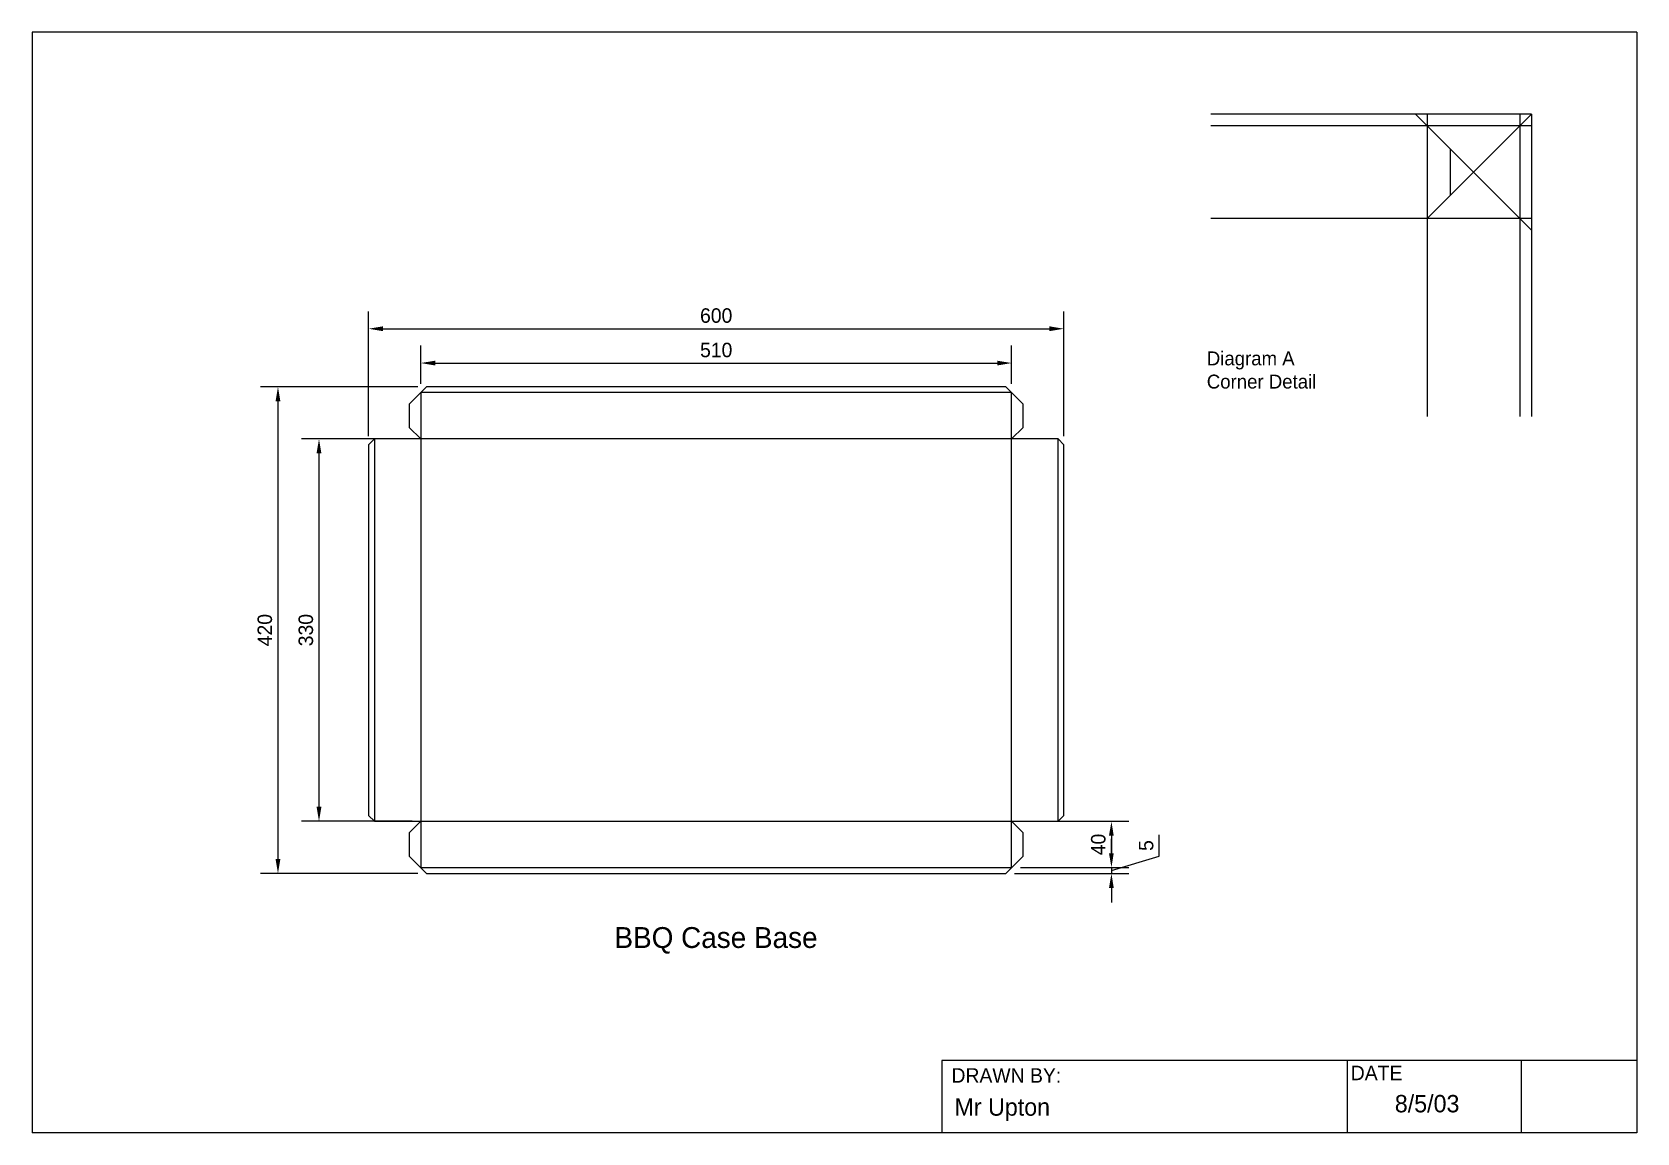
# Model space of a CAD drawing. Header units: millimetres. Extents: x 50 to 1435, y 50 to 1000.
import ezdxf
from ezdxf.enums import TextEntityAlignment as Align

# ---------------------------------------------------------------- set-up
doc = ezdxf.new("R2010")
doc.units = ezdxf.units.MM
doc.header["$LTSCALE"] = 5
for name, color, linetype in [('Border', 5, 'Continuous'), ('dims', 1, 'Continuous'), ('Outline', 3, 'Continuous')]:
    doc.layers.add(name, color=color, linetype=linetype)
doc.dimstyles.new('ISO-25', dxfattribs={"dimscale": 5, "dimtxt": 2.5, "dimasz": 2.5, "dimexe": 3, "dimexo": 1.5, "dimgap": 1, "dimtad": 1, "dimdec": 0, "dimtxsty": 'Standard', "dimcen": 2.5, "dimdle": 2, "dimclrd": 1, "dimclre": 1, "dimclrt": 2, "dimadec": 0, "dimazin": 0, "dimtfac": 1, "dimtdec": 0, "dimtmove": 0, "dimatfit": 3, "dimfxl": 1, "dimarcsym": 0})

# ---------------------------------------------------------------- blocks, each defined once
blk = doc.blocks.new('a41to1')
at = {"layer": 'Border'}
for p, q in [((287, 200), (10, 200)), ((10, 200), (10, 10)), ((287, 200), (287, 10)), ((287, 22.5), (167, 22.5)), ((167, 22.5), (167, 10)), ((237, 22.5), (237, 10)), ((267, 22.5), (267, 10)), ((287, 10), (10, 10))]:
    blk.add_line(p, q, dxfattribs=at)
at = {"layer": 'Border', "color": 1}
for s, p in [('DRAWN BY:', (168.69, 18.67)), ('DATE', (237.61, 19.1))]:
    blk.add_text(s, height=2.5, dxfattribs=at).set_placement(p)
at = {"layer": 'Border', "color": 3}
blk.add_attdef('DRAWN_BY', (169.21, 12.97), '', height=3, dxfattribs=at)
blk.add_attdef('DATE', text='', height=3, dxfattribs=at).set_placement((250.79, 13.55), align=Align.CENTER)
blk = doc.blocks.new('*D3')
at = {"layer": 'Defpoints', "color": 0, "transparency": 16777216}
for p in [(895.4, 318.9), (895.4, 278.9), (981.5, 278.9)]:
    blk.add_point(p, dxfattribs=at)
at = {"layer": 'Outline', "color": 1, "lineweight": -2, "transparency": 16777216}
for p, q in [((902.9, 318.9), (996.5, 318.9)), ((981.5, 306.4), (981.5, 291.4)), ((902.9, 278.9), (996.5, 278.9))]:
    blk.add_line(p, q, dxfattribs=at)
at = {"layer": 'Outline', "color": 1, "transparency": 16777216}
for points in [[(979.4, 306.4), (983.5, 306.4), (981.5, 318.9)], [(979.4, 291.4), (983.5, 291.4), (981.5, 278.9)]]:
    blk.add_solid(points, dxfattribs=at)
at = {"layer": 'Outline', "color": 2, "transparency": 16777216, "insert": (970.2, 298.9), "char_height": 12.5, "attachment_point": 5, "rotation": 90}
blk.add_mtext('40', dxfattribs=at)
blk = doc.blocks.new('*D4')
at = {"layer": 'Defpoints', "color": 0, "transparency": 16777216}
for p in [(895.4, 278.9), (890.4, 273.9), (981.5, 273.9)]:
    blk.add_point(p, dxfattribs=at)
at = {"layer": 'Outline', "color": 1, "lineweight": -2, "transparency": 16777216}
for p, q in [((1022.7, 288.8), (1022.7, 307.1)), ((981.5, 291.4), (981.5, 303.9)), ((902.9, 278.9), (996.5, 278.9)), ((981.5, 276.4), (1022.7, 288.8)), ((981.5, 278.9), (981.5, 273.9)), ((981.5, 278.9), (981.5, 273.9)), ((897.9, 273.9), (996.5, 273.9)), ((981.5, 261.4), (981.5, 248.9))]:
    blk.add_line(p, q, dxfattribs=at)
at = {"layer": 'Outline', "color": 1, "transparency": 16777216}
for points in [[(979.4, 291.4), (983.5, 291.4), (981.5, 278.9)], [(979.4, 261.4), (983.5, 261.4), (981.5, 273.9)]]:
    blk.add_solid(points, dxfattribs=at)
at = {"layer": 'Outline', "color": 2, "transparency": 16777216, "insert": (1011.5, 298), "char_height": 12.5, "attachment_point": 5, "rotation": 90}
blk.add_mtext('5', dxfattribs=at)
blk = doc.blocks.new('*D5')
at = {"layer": 'Defpoints', "color": 0, "transparency": 16777216}
for p in [(940.4, 744), (340.4, 643.9), (940.4, 643.9)]:
    blk.add_point(p, dxfattribs=at)
at = {"layer": 'Outline', "color": 1, "lineweight": -2, "transparency": 16777216}
for p, q in [((340.4, 651.4), (340.4, 759)), ((940.4, 651.4), (940.4, 759)), ((352.9, 744), (927.9, 744))]:
    blk.add_line(p, q, dxfattribs=at)
at = {"layer": 'Outline', "color": 1, "transparency": 16777216}
for points in [[(352.9, 746.1), (352.9, 741.9), (340.4, 744)], [(927.9, 746.1), (927.9, 741.9), (940.4, 744)]]:
    blk.add_solid(points, dxfattribs=at)
at = {"layer": 'Outline', "color": 2, "transparency": 16777216, "insert": (640.4, 755.3), "char_height": 12.5, "attachment_point": 5}
blk.add_mtext('600', dxfattribs=at)
blk = doc.blocks.new('*D6')
at = {"layer": 'Defpoints', "color": 0, "transparency": 16777216}
for p in [(895.4, 714.4), (385.4, 688.9), (895.4, 688.9)]:
    blk.add_point(p, dxfattribs=at)
at = {"layer": 'Outline', "color": 1, "lineweight": -2, "transparency": 16777216}
for p, q in [((385.4, 696.4), (385.4, 729.4)), ((895.4, 696.4), (895.4, 729.4)), ((397.9, 714.4), (882.9, 714.4))]:
    blk.add_line(p, q, dxfattribs=at)
at = {"layer": 'Outline', "color": 1, "transparency": 16777216}
for points in [[(397.9, 716.4), (397.9, 712.3), (385.4, 714.4)], [(882.9, 716.4), (882.9, 712.3), (895.4, 714.4)]]:
    blk.add_solid(points, dxfattribs=at)
at = {"layer": 'Outline', "color": 2, "transparency": 16777216, "insert": (640.4, 725.6), "char_height": 12.5, "attachment_point": 5}
blk.add_mtext('510', dxfattribs=at)
blk = doc.blocks.new('*D7')
at = {"layer": 'Defpoints', "color": 0, "transparency": 16777216}
for p in [(390.4, 693.9), (262.2, 273.9), (390.4, 273.9)]:
    blk.add_point(p, dxfattribs=at)
at = {"layer": 'Outline', "color": 1, "lineweight": -2, "transparency": 16777216}
for p, q in [((382.9, 693.9), (247.2, 693.9)), ((262.2, 681.4), (262.2, 286.4)), ((382.9, 273.9), (247.2, 273.9))]:
    blk.add_line(p, q, dxfattribs=at)
at = {"layer": 'Outline', "color": 1, "transparency": 16777216}
for points in [[(260.1, 681.4), (264.3, 681.4), (262.2, 693.9)], [(260.1, 286.4), (264.3, 286.4), (262.2, 273.9)]]:
    blk.add_solid(points, dxfattribs=at)
at = {"layer": 'Outline', "color": 2, "transparency": 16777216, "insert": (250.9, 483.9), "char_height": 12.5, "attachment_point": 5, "rotation": 90}
blk.add_mtext('420', dxfattribs=at)
blk = doc.blocks.new('*D8')
at = {"layer": 'Defpoints', "color": 0, "transparency": 16777216}
for p in [(385.4, 648.9), (297.6, 318.9), (385.4, 318.9)]:
    blk.add_point(p, dxfattribs=at)
at = {"layer": 'Outline', "color": 1, "lineweight": -2, "transparency": 16777216}
for p, q in [((377.9, 648.9), (282.6, 648.9)), ((297.6, 636.4), (297.6, 331.4)), ((377.9, 318.9), (282.6, 318.9))]:
    blk.add_line(p, q, dxfattribs=at)
at = {"layer": 'Outline', "color": 1, "transparency": 16777216}
for points in [[(295.5, 636.4), (299.7, 636.4), (297.6, 648.9)], [(295.5, 331.4), (299.7, 331.4), (297.6, 318.9)]]:
    blk.add_solid(points, dxfattribs=at)
at = {"layer": 'Outline', "color": 2, "transparency": 16777216, "insert": (286.3, 483.9), "char_height": 12.5, "attachment_point": 5, "rotation": 90}
blk.add_mtext('330', dxfattribs=at)

msp = doc.modelspace()

# ---------------------------------------------------------------- linework, layer by layer
at = {"layer": 'Outline'}
for p, q in [((1343.9, 929.1), (1067.3, 929.1)), ((1243.9, 929.1), (1343.9, 829.1)), ((1253.9, 929.1), (1253.9, 668.4)), ((1253.9, 839.1), (1343.9, 929.1)), ((1333.9, 929.1), (1333.9, 668.4)), ((1343.9, 929.1), (1343.9, 668.4)), ((1343.9, 919.1), (1067.3, 919.1)), ((1273.9, 899.1), (1273.9, 859.1)), ((1343.9, 839.1), (1067.3, 839.1)), ((390.4, 693.9), (375.4, 678.9)), ((890.4, 693.9), (390.4, 693.9)), ((890.4, 693.9), (905.4, 678.9)), ((375.4, 678.9), (375.4, 658.9)), ((895.4, 688.9), (385.4, 688.9)), ((385.4, 688.9), (385.4, 278.9)), ((895.4, 278.9), (895.4, 688.9)), ((905.4, 658.9), (905.4, 678.9)), ((385.4, 648.9), (375.4, 658.9)), ((895.4, 648.9), (905.4, 658.9)), ((340.4, 643.9), (345.4, 648.9)), ((340.4, 643.9), (340.4, 323.9)), ((345.4, 648.9), (345.4, 318.9)), ((935.4, 648.9), (345.4, 648.9)), ((935.4, 318.9), (935.4, 648.9)), ((935.4, 648.9), (940.4, 643.9)), ((940.4, 323.9), (940.4, 643.9)), ((340.4, 323.9), (345.4, 318.9)), ((345.4, 318.9), (935.4, 318.9)), ((385.4, 318.9), (375.4, 308.9)), ((895.4, 318.9), (905.4, 308.9)), ((935.4, 318.9), (940.4, 323.9)), ((375.4, 308.9), (375.4, 288.9)), ((905.4, 288.9), (905.4, 308.9)), ((390.4, 273.9), (375.4, 288.9)), ((385.4, 278.9), (895.4, 278.9)), ((905.4, 288.9), (890.4, 273.9)), ((390.4, 273.9), (890.4, 273.9))]:
    msp.add_line(p, q, dxfattribs=at)

# ---------------------------------------------------------------- block references
at = {"xscale": 5, "yscale": 5, "zscale": 5}
msp.add_blockref('a41to1', (0, 0), dxfattribs=at).add_auto_attribs({'DRAWN_BY': 'Mr Upton', 'DATE': '8/5/03'})

# ---------------------------------------------------------------- texts
at = {"layer": 'dims', "attachment_point": 1}
for s, insert, char_height, width in [('Diagram A\\PCorner Detail', (1063.8, 724.4), 12, 175), ('BBQ Case Base', (552.6, 227.6), 18, 346.667)]:
    msp.add_mtext(s, dxfattribs=dict(at, insert=insert, char_height=char_height, width=width))

# ---------------------------------------------------------------- dimensions: what is measured, and where the dimension line sits
at = {"layer": 'Outline'}
for base, p1, p2, picture, middle in [((940.4, 744), (340.4, 643.9), (940.4, 643.9), '*D5', (640.4, 755.3)), ((895.4, 714.4), (385.4, 688.9), (895.4, 688.9), '*D6', (640.4, 725.6))]:
    dim = msp.add_linear_dim(base=base, p1=p1, p2=p2, dimstyle='ISO-25', dxfattribs=at)
    dim.commit()
    dim.dimension.update_dxf_attribs({"geometry": picture, "text_midpoint": middle})
for base, p1, p2, picture, middle in [((262.2, 273.9), (390.4, 693.9), (390.4, 273.9), '*D7', (250.9, 483.9)), ((297.6, 318.9), (385.4, 648.9), (385.4, 318.9), '*D8', (286.3, 483.9)), ((981.5, 278.9), (895.4, 318.9), (895.4, 278.9), '*D3', (970.2, 298.9))]:
    dim = msp.add_linear_dim(base=base, p1=p1, p2=p2, angle=90, dimstyle='ISO-25', dxfattribs=at)
    dim.commit()
    dim.dimension.update_dxf_attribs({"geometry": picture, "text_midpoint": middle})
dim = msp.add_linear_dim(base=(981.5, 273.9), p1=(895.4, 278.9), p2=(890.4, 273.9), angle=90, dimstyle='ISO-25', override={"dimtmove": 1}, dxfattribs=at)
dim.commit()
dim.dimension.update_dxf_attribs({"geometry": '*D4', "text_midpoint": (1011.5, 293.8)})

doc.saveas('drawing.dxf')
